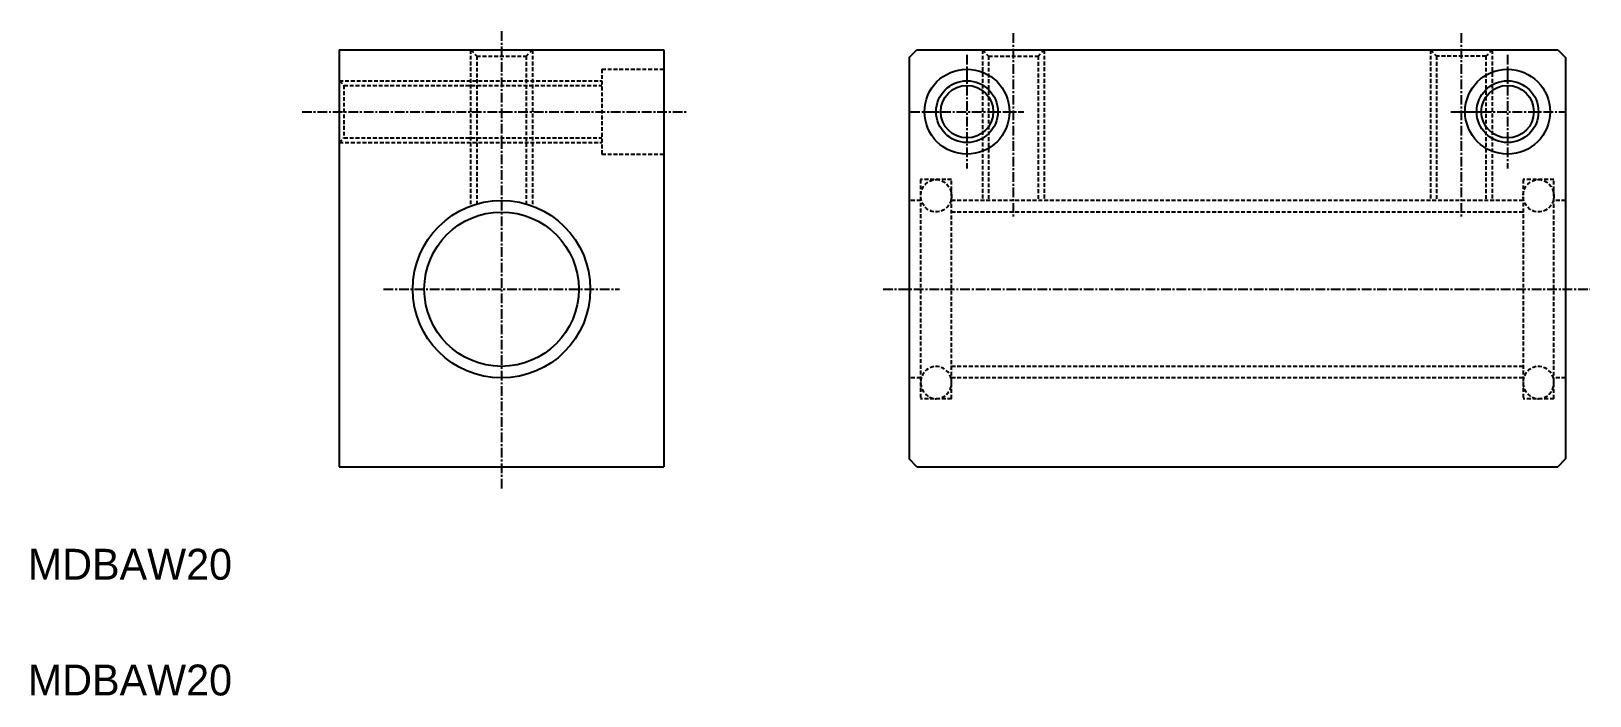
# Model space of a CAD drawing. Extents: x 47 to 249, y 49 to 135.
import ezdxf

# ---------------------------------------------------------------- set-up
doc = ezdxf.new("R2010")
doc.units = 0
doc.linetypes.add('CENTER', pattern=[2, 1.25, -0.25, 0.25, -0.25])
doc.linetypes.add('DASHED', pattern=[0.75, 0.5, -0.25])
doc.layers.get('0').update_dxf_attribs({"linetype": 'CONTINUOUS'})
doc.layers.add('CENTER', color=1, linetype='CENTER')

msp = doc.modelspace()

# ---------------------------------------------------------------- linework, layer by layer
at = {"color": 7, "linetype": 'CONTINUOUS'}
for p, q in [((86.99, 132.38), (86.99, 78.38)), ((86.99, 132.38), (128.99, 132.38)), ((97.49, 132.38), (97.49, 132.38)), ((128.99, 132.38), (128.99, 78.38)), ((160.76, 131.38), (161.76, 132.38)), ((160.76, 131.38), (160.76, 79.38)), ((161.76, 132.38), (244.76, 132.38)), ((244.76, 132.38), (245.76, 131.38)), ((245.76, 131.38), (245.76, 79.38)), ((161.76, 78.38), (160.76, 79.38)), ((245.76, 79.38), (244.76, 78.38)), ((86.99, 78.38), (128.99, 78.38)), ((161.76, 78.38), (244.76, 78.38))]:
    msp.add_line(p, q, dxfattribs=at)
at = {"color": 3, "linetype": 'DASHED'}
for p, q in [((103.99, 132.38), (103.99, 112.16)), ((103.99, 132.38), (104.79, 131.58)), ((104.79, 131.58), (104.79, 112.42)), ((104.79, 131.58), (111.19, 131.58)), ((107.99, 132.38), (107.99, 132.38)), ((111.99, 132.38), (111.19, 131.58)), ((111.19, 131.58), (111.19, 112.42)), ((111.99, 132.38), (111.99, 112.16)), ((170.26, 132.38), (170.26, 112.88)), ((170.26, 132.38), (171.06, 131.58)), ((171.06, 131.58), (171.06, 112.88)), ((171.06, 131.58), (177.46, 131.58)), ((178.26, 132.38), (177.46, 131.58)), ((177.46, 131.58), (177.46, 112.88)), ((178.26, 132.38), (178.26, 112.88)), ((228.26, 132.38), (228.26, 112.88)), ((228.26, 132.38), (229.06, 131.58)), ((235.46, 131.58), (229.06, 131.58)), ((229.06, 131.58), (229.06, 112.88)), ((236.26, 132.38), (235.46, 131.58)), ((235.46, 131.58), (235.46, 112.88)), ((236.26, 132.38), (236.26, 112.88)), ((120.99, 129.88), (120.99, 118.88)), ((120.99, 129.88), (128.99, 129.88)), ((86.99, 128.38), (120.99, 128.38)), ((86.99, 128.38), (87.59, 127.78)), ((87.59, 127.78), (87.59, 120.98)), ((87.59, 127.78), (120.99, 127.78)), ((86.99, 120.38), (87.59, 120.98)), ((86.99, 120.38), (120.99, 120.38)), ((87.59, 120.98), (120.99, 120.98)), ((120.99, 118.88), (128.99, 118.88)), ((166.26, 115.58), (162.26, 115.58)), ((162.26, 115.58), (162.26, 87.18)), ((166.26, 87.18), (166.26, 115.58)), ((244.26, 115.58), (240.26, 115.58)), ((240.26, 115.58), (240.26, 87.18)), ((244.26, 87.18), (244.26, 115.58)), ((162.26, 112.88), (160.76, 112.88)), ((240.26, 112.88), (166.26, 112.88)), ((240.26, 111.38), (166.26, 111.38)), ((245.76, 112.88), (244.26, 112.88)), ((240.26, 91.38), (166.26, 91.38)), ((162.26, 89.88), (160.76, 89.88)), ((240.26, 89.88), (166.26, 89.88)), ((245.76, 89.88), (244.26, 89.88)), ((166.26, 87.18), (162.26, 87.18)), ((244.26, 87.18), (240.26, 87.18))]:
    msp.add_line(p, q, dxfattribs=at)
at = {"color": 3, "linetype": 'DASHED', "flags": 128}
for points in [[(164.26, 115.58), (164.64, 115.54), (165.01, 115.43), (165.35, 115.24), (165.64, 115), (165.89, 114.7), (166.08, 114.35), (166.21, 113.97), (166.26, 113.58), (166.24, 113.18), (166.15, 112.79), (166, 112.43), (165.78, 112.1), (165.5, 111.83), (165.18, 111.61), (164.83, 111.46), (164.45, 111.39), (164.07, 111.39), (163.7, 111.46), (163.35, 111.61), (163.03, 111.83), (162.75, 112.1), (162.53, 112.43), (162.37, 112.79), (162.28, 113.18), (162.27, 113.58), (162.32, 113.97), (162.44, 114.35), (162.63, 114.7), (162.88, 115), (163.18, 115.24), (163.52, 115.43), (163.89, 115.54)], [(242.26, 115.58), (242.64, 115.54), (243.01, 115.43), (243.35, 115.24), (243.64, 115), (243.89, 114.7), (244.08, 114.35), (244.21, 113.97), (244.26, 113.58), (244.24, 113.18), (244.15, 112.79), (244, 112.43), (243.78, 112.1), (243.5, 111.83), (243.18, 111.61), (242.83, 111.46), (242.45, 111.39), (242.07, 111.39), (241.7, 111.46), (241.35, 111.61), (241.03, 111.83), (240.75, 112.1), (240.53, 112.43), (240.37, 112.79), (240.28, 113.18), (240.27, 113.58), (240.32, 113.97), (240.44, 114.35), (240.63, 114.7), (240.88, 115), (241.18, 115.24), (241.52, 115.43), (241.89, 115.54)], [(164.26, 87.18), (164.64, 87.22), (165.01, 87.33), (165.35, 87.51), (165.64, 87.76), (165.89, 88.06), (166.08, 88.4), (166.21, 88.78), (166.26, 89.18), (166.24, 89.58), (166.15, 89.96), (166, 90.33), (165.78, 90.65), (165.5, 90.93), (165.18, 91.14), (164.83, 91.29), (164.45, 91.37), (164.07, 91.37), (163.7, 91.29), (163.35, 91.14), (163.03, 90.93), (162.75, 90.65), (162.53, 90.33), (162.37, 89.96), (162.28, 89.58), (162.27, 89.18), (162.32, 88.78), (162.44, 88.4), (162.63, 88.06), (162.88, 87.76), (163.18, 87.51), (163.52, 87.33), (163.89, 87.22)], [(242.26, 87.18), (242.64, 87.22), (243.01, 87.33), (243.35, 87.51), (243.64, 87.76), (243.89, 88.06), (244.08, 88.4), (244.21, 88.78), (244.26, 89.18), (244.24, 89.58), (244.15, 89.96), (244, 90.33), (243.78, 90.65), (243.5, 90.93), (243.18, 91.14), (242.83, 91.29), (242.45, 91.37), (242.07, 91.37), (241.7, 91.29), (241.35, 91.14), (241.03, 90.93), (240.75, 90.65), (240.53, 90.33), (240.37, 89.96), (240.28, 89.58), (240.27, 89.18), (240.32, 88.78), (240.44, 88.4), (240.63, 88.06), (240.88, 87.76), (241.18, 87.51), (241.52, 87.33), (241.89, 87.22)]]:
    msp.add_lwpolyline(points, close=True, dxfattribs=at)
at = {"color": 7, "linetype": 'CONTINUOUS'}
for centre, radius in [((168.26, 124.38), 5.5), ((238.26, 124.38), 5.5), ((168.26, 124.38), 3.4), ((238.26, 124.38), 3.4), ((107.99, 101.38), 11.5), ((107.99, 101.38), 10)]:
    msp.add_circle(centre, radius, dxfattribs=at)
at = {"color": 3, "linetype": 'CONTINUOUS'}
for centre in [(168.26, 124.38), (238.26, 124.38)]:
    msp.add_circle(centre, 4, dxfattribs=at)
at = {"layer": 'CENTER', "color": 1, "linetype": 'CENTER'}
for p, q in [((107.99, 134.81), (107.99, 75.45)), ((174.26, 134.54), (174.26, 110.76)), ((232.26, 134.54), (232.26, 110.76)), ((168.26, 131.73), (168.26, 117.02)), ((238.26, 131.73), (238.26, 117.02)), ((82.16, 124.38), (132.01, 124.38)), ((160.91, 124.38), (175.62, 124.38)), ((230.91, 124.38), (245.62, 124.38)), ((92.72, 101.38), (123.25, 101.38)), ((157.39, 101.38), (248.91, 101.38))]:
    msp.add_line(p, q, dxfattribs=at)

# ---------------------------------------------------------------- texts
at = {"color": 7, "linetype": 'CONTINUOUS'}
for p in [(46.65, 63.74), (46.65, 48.74)]:
    msp.add_text('MDBAW20', height=4, dxfattribs=at).set_placement(p)

doc.saveas('drawing.dxf')
